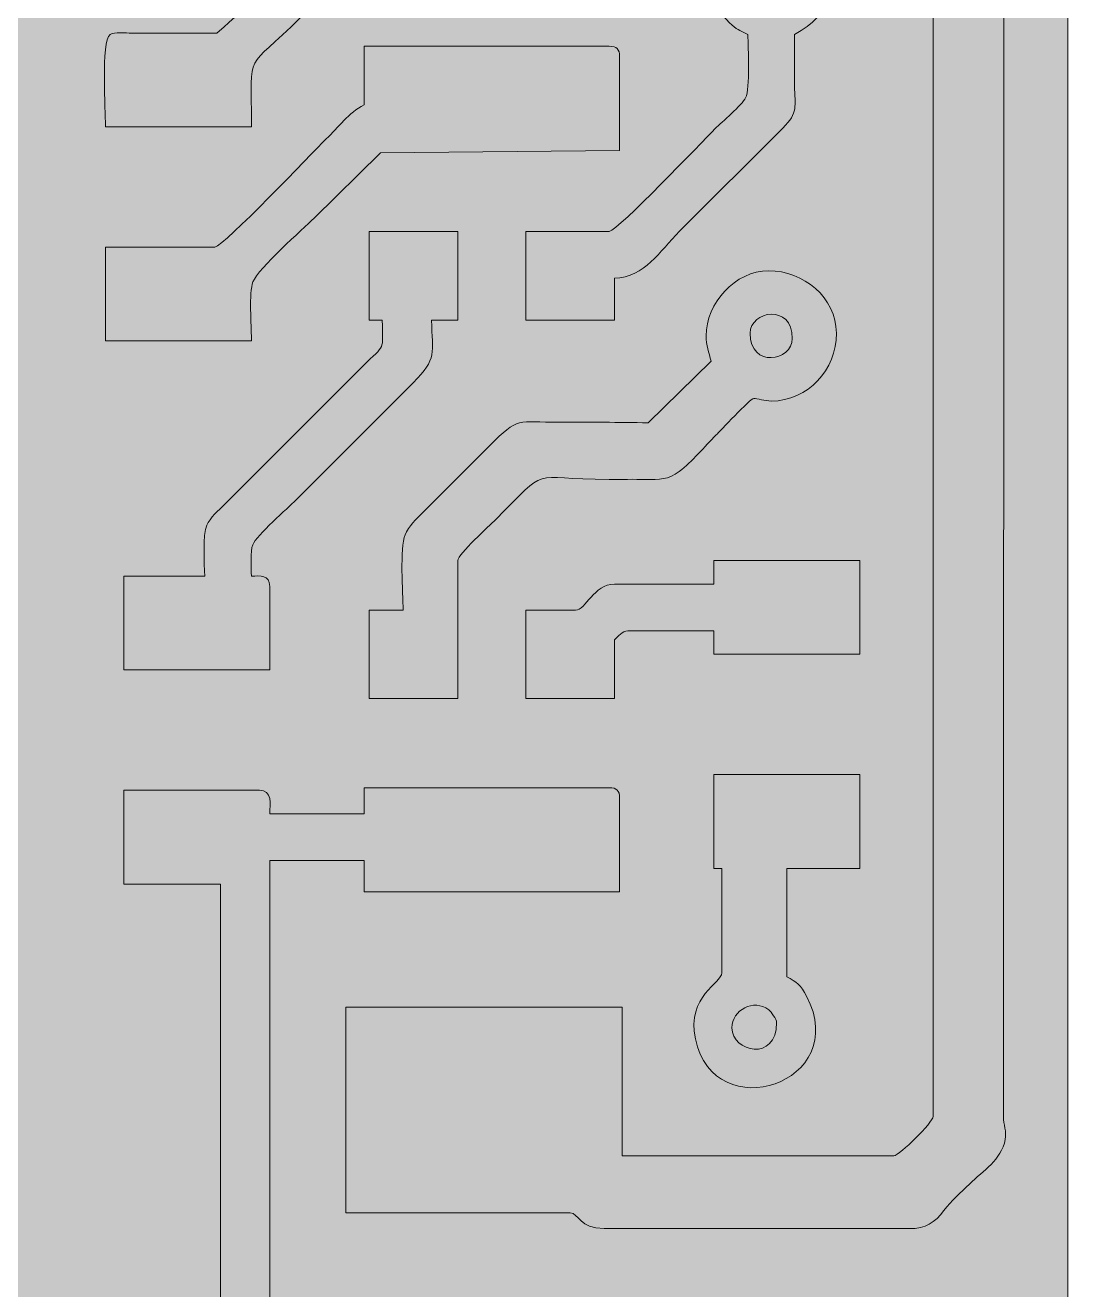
# Model space of a CAD drawing. Header units: centimetres. Extents: x 25 to 35.8, y -8.7 to 7.3.
# Drawn here: x 34.412 to 35.679, y 3.296 to 4.833 of the extents above; entities that cross this region are included whole.
import ezdxf

# ---------------------------------------------------------------- set-up
doc = ezdxf.new("R2010")
doc.units = ezdxf.units.CM
doc.header["$MEASUREMENT"] = 0
doc.layers.add('Layer 1', color=7, linetype='Continuous')

msp = doc.modelspace()

# ---------------------------------------------------------------- hatches: boundary and pattern name
at = {"layer": 'Layer 1', "true_color": 0xed3237}
h = msp.add_hatch(color=240, dxfattribs=at)
edge = h.paths.add_edge_path()
edge.add_spline(control_points=[(30.84061, 7.2639), (30.84061, 7.2639), (30.84061, -0.1601), (30.84061, -0.1601), (30.84061, -0.1601), (35.67855, -0.1601), (35.67855, -0.1601), (35.67855, -0.1601), (35.67855, 7.2639), (35.67855, 7.2639), (35.67855, 7.2639), (30.84061, 7.2639), (30.84061, 7.2639)], knot_values=[0, 0, 0, 0, 0.25, 0.25, 0.25, 0.5, 0.5, 0.5, 0.75, 0.75, 0.75, 1, 1, 1, 1], degree=3, periodic=1)
h = msp.add_hatch(color=240, dxfattribs=at)
edge = h.paths.add_edge_path()
edge.add_spline(control_points=[(34.09984, 6.76319), (34.10465, 6.7975), (34.14482, 6.82736), (34.16785, 6.85039), (34.18322, 6.86577), (34.23112, 6.92191), (34.2517, 6.92191), (34.2517, 6.92191), (34.77859, 6.92191), (34.77859, 6.92191), (34.79938, 6.92191), (34.85672, 6.86073), (34.86161, 6.84102), (34.87033, 6.80585), (34.86429, 6.72488), (34.86336, 6.68442), (34.86336, 6.68442), (35.10676, 6.44254), (35.10676, 6.44254), (35.20791, 6.44254), (35.30907, 6.44254), (35.41023, 6.44254), (35.43549, 6.44254), (35.50678, 6.44787), (35.52892, 6.43844), (35.54756, 6.4305), (35.57204, 6.40155), (35.58623, 6.38695), (35.59384, 6.37913), (35.59755, 6.37197), (35.60113, 6.36068), (35.60113, 6.36068), (35.60049, 3.5062), (35.60049, 3.5062), (35.60049, 3.49634), (35.60445, 3.48769), (35.60264, 3.47829), (35.59775, 3.45299), (35.57614, 3.44092), (35.55914, 3.42393), (35.54905, 3.41384), (35.53654, 3.40351), (35.52818, 3.39205), (35.51732, 3.37716), (35.50542, 3.36987), (35.4864, 3.36987), (35.4864, 3.36987), (35.11504, 3.36987), (35.11504, 3.36987), (35.08523, 3.36987), (35.08405, 3.38892), (35.07378, 3.38892), (35.07378, 3.38892), (34.80098, 3.38892), (34.80098, 3.38892), (34.80098, 3.38892), (34.80098, 3.63936), (34.80098, 3.63936), (34.80098, 3.63936), (35.13708, 3.63936), (35.13708, 3.63936), (35.13708, 3.63936), (35.13708, 3.45841), (35.13708, 3.45841), (35.13708, 3.45841), (35.46732, 3.45841), (35.46732, 3.45841), (35.47432, 3.45909), (35.51446, 3.49924), (35.51514, 3.5062), (35.51514, 3.5062), (35.51514, 6.32843), (35.51514, 6.32843), (35.51514, 6.33556), (35.49834, 6.34944), (35.49182, 6.354), (35.49182, 6.354), (35.12456, 6.354), (35.12456, 6.354), (35.10218, 6.354), (35.07842, 6.34929), (35.05972, 6.36516), (35.05972, 6.36516), (34.84074, 6.58425), (34.84074, 6.58425), (34.82064, 6.60436), (34.77635, 6.63791), (34.77546, 6.66789), (34.77403, 6.71631), (34.77557, 6.7648), (34.77559, 6.81323), (34.7686, 6.82348), (34.75701, 6.83654), (34.74368, 6.83654), (34.74368, 6.83654), (34.28662, 6.83654), (34.28662, 6.83654), (34.27104, 6.83654), (34.24313, 6.80352), (34.23243, 6.79235), (34.23243, 6.79235), (34.18548, 6.74064), (34.18548, 6.74064), (34.20119, 6.70797), (34.1944, 6.64377), (34.1944, 6.6078), (34.1944, 6.59266), (34.18968, 6.57999), (34.17845, 6.56975), (34.1503, 6.54409), (34.0786, 6.554), (34.04222, 6.554), (34.01729, 6.554), (33.98843, 6.57504), (33.98843, 6.60145), (33.98843, 6.63092), (33.98055, 6.7257), (34.00178, 6.74754), (34.01973, 6.76601), (34.07392, 6.76339), (34.09984, 6.76319)], knot_values=[0, 0, 0, 0, 0.025, 0.025, 0.025, 0.05, 0.05, 0.05, 0.075, 0.075, 0.075, 0.1, 0.1, 0.1, 0.125, 0.125, 0.125, 0.15, 0.15, 0.15, 0.175, 0.175, 0.175, 0.2, 0.2, 0.2, 0.225, 0.225, 0.225, 0.25, 0.25, 0.25, 0.275, 0.275, 0.275, 0.3, 0.3, 0.3, 0.325, 0.325, 0.325, 0.35, 0.35, 0.35, 0.375, 0.375, 0.375, 0.4, 0.4, 0.4, 0.425, 0.425, 0.425, 0.45, 0.45, 0.45, 0.475, 0.475, 0.475, 0.5, 0.5, 0.5, 0.525, 0.525, 0.525, 0.55, 0.55, 0.55, 0.575, 0.575, 0.575, 0.6, 0.6, 0.6, 0.625, 0.625, 0.625, 0.65, 0.65, 0.65, 0.675, 0.675, 0.675, 0.7, 0.7, 0.7, 0.725, 0.725, 0.725, 0.75, 0.75, 0.75, 0.775, 0.775, 0.775, 0.8, 0.8, 0.8, 0.825, 0.825, 0.825, 0.85, 0.85, 0.85, 0.875, 0.875, 0.875, 0.9, 0.9, 0.9, 0.925, 0.925, 0.925, 0.95, 0.95, 0.95, 0.975, 0.975, 0.975, 1, 1, 1, 1], degree=3, periodic=1)
h = msp.add_hatch(color=240, dxfattribs=at)
edge = h.paths.add_edge_path()
edge.add_spline(control_points=[(34.80698, 5.10321), (34.80698, 5.10321), (34.80698, 4.91573), (34.80698, 4.91573), (34.80698, 4.89581), (34.761, 4.85739), (34.74659, 4.84298), (34.67752, 4.77389), (34.68637, 4.80651), (34.68637, 4.71256), (34.68637, 4.71256), (34.68637, 4.70956), (34.68637, 4.70956), (34.68637, 4.70956), (34.50897, 4.70956), (34.50897, 4.70956), (34.50897, 4.70956), (34.50897, 4.71256), (34.50897, 4.71256), (34.50897, 4.72513), (34.50346, 4.81424), (34.51453, 4.82189), (34.51983, 4.82554), (34.53399, 4.8235), (34.54053, 4.8235), (34.54053, 4.8235), (34.64427, 4.82342), (34.64427, 4.82342), (34.65818, 4.83364), (34.74828, 4.92397), (34.7502, 4.9316), (34.7502, 4.9316), (34.7502, 5.10321), (34.7502, 5.10321), (34.7502, 5.10321), (34.71529, 5.10321), (34.71529, 5.10321), (34.71529, 5.10321), (34.71529, 5.35048), (34.71529, 5.35048), (34.71529, 5.35048), (34.82285, 5.35048), (34.82285, 5.35048), (34.82285, 5.35048), (34.82285, 5.10321), (34.82285, 5.10321), (34.82285, 5.10321), (34.80698, 5.10321), (34.80698, 5.10321)], knot_values=[0, 0, 0, 0, 0.0625, 0.0625, 0.0625, 0.125, 0.125, 0.125, 0.1875, 0.1875, 0.1875, 0.25, 0.25, 0.25, 0.3125, 0.3125, 0.3125, 0.375, 0.375, 0.375, 0.4375, 0.4375, 0.4375, 0.5, 0.5, 0.5, 0.5625, 0.5625, 0.5625, 0.625, 0.625, 0.625, 0.6875, 0.6875, 0.6875, 0.75, 0.75, 0.75, 0.8125, 0.8125, 0.8125, 0.875, 0.875, 0.875, 0.9375, 0.9375, 0.9375, 1, 1, 1, 1], degree=3, periodic=1)
h = msp.add_hatch(color=240, dxfattribs=at)
edge = h.paths.add_edge_path()
edge.add_spline(control_points=[(35.34657, 4.82188), (35.34657, 4.80131), (35.34656, 4.78074), (35.34657, 4.76017), (35.34659, 4.73372), (35.35178, 4.72759), (35.33222, 4.70803), (35.33222, 4.70803), (35.20683, 4.58266), (35.20683, 4.58266), (35.18204, 4.55787), (35.16492, 4.52706), (35.12756, 4.52549), (35.12756, 4.52549), (35.12756, 4.47463), (35.12756, 4.47463), (35.12756, 4.47463), (35.01999, 4.47463), (35.01999, 4.47463), (35.01999, 4.47463), (35.01999, 4.58222), (35.01999, 4.58222), (35.01999, 4.58222), (35.12122, 4.58221), (35.12122, 4.58221), (35.13268, 4.58458), (35.23301, 4.69034), (35.2502, 4.70753), (35.25808, 4.71542), (35.28258, 4.73591), (35.28711, 4.74493), (35.29275, 4.75615), (35.29003, 4.80567), (35.2898, 4.82184), (35.28249, 4.82556), (35.27761, 4.82707), (35.27084, 4.83328), (35.25099, 4.85147), (35.239, 4.86854), (35.239, 4.89668), (35.239, 4.93899), (35.27587, 4.97587), (35.31818, 4.97587), (35.3937, 4.97587), (35.43628, 4.87084), (35.34657, 4.82188)], knot_values=[0, 0, 0, 0, 0.0666667, 0.0666667, 0.0666667, 0.1333333, 0.1333333, 0.1333333, 0.2, 0.2, 0.2, 0.2666667, 0.2666667, 0.2666667, 0.3333333, 0.3333333, 0.3333333, 0.4, 0.4, 0.4, 0.4666667, 0.4666667, 0.4666667, 0.5333333, 0.5333333, 0.5333333, 0.6, 0.6, 0.6, 0.6666667, 0.6666667, 0.6666667, 0.7333333, 0.7333333, 0.7333333, 0.8, 0.8, 0.8, 0.8666667, 0.8666667, 0.8666667, 0.9333333, 0.9333333, 0.9333333, 1, 1, 1, 1], degree=3, periodic=1)
h = msp.add_hatch(color=240, dxfattribs=at)
edge = h.paths.add_edge_path()
edge.add_spline(control_points=[(34.84331, 4.67782), (34.84331, 4.67782), (34.76246, 4.59853), (34.76246, 4.59853), (34.74932, 4.58539), (34.69427, 4.53713), (34.68825, 4.52125), (34.68317, 4.50786), (34.68637, 4.46742), (34.68637, 4.45224), (34.68637, 4.45224), (34.68637, 4.44924), (34.68637, 4.44924), (34.68637, 4.44924), (34.50897, 4.44924), (34.50897, 4.44924), (34.50897, 4.44924), (34.50897, 4.56317), (34.50897, 4.56317), (34.50897, 4.56317), (34.64192, 4.56316), (34.64192, 4.56316), (34.65366, 4.56567), (34.75931, 4.67689), (34.77726, 4.69484), (34.79212, 4.70971), (34.80456, 4.72616), (34.8232, 4.73656), (34.8232, 4.73656), (34.8232, 4.80762), (34.8232, 4.80762), (34.8232, 4.80762), (35.12139, 4.80762), (35.12139, 4.80762), (35.13039, 4.80762), (35.13391, 4.8041), (35.13391, 4.7951), (35.13391, 4.7951), (35.13391, 4.68101), (35.13391, 4.68101), (35.13391, 4.68101), (34.84331, 4.67782), (34.84331, 4.67782)], knot_values=[0, 0, 0, 0, 0.0714286, 0.0714286, 0.0714286, 0.1428571, 0.1428571, 0.1428571, 0.2142857, 0.2142857, 0.2142857, 0.2857143, 0.2857143, 0.2857143, 0.3571429, 0.3571429, 0.3571429, 0.4285714, 0.4285714, 0.4285714, 0.5, 0.5, 0.5, 0.5714286, 0.5714286, 0.5714286, 0.6428571, 0.6428571, 0.6428571, 0.7142857, 0.7142857, 0.7142857, 0.7857143, 0.7857143, 0.7857143, 0.8571429, 0.8571429, 0.8571429, 0.9285714, 0.9285714, 0.9285714, 1, 1, 1, 1], degree=3, periodic=1)
h = msp.add_hatch(color=240, dxfattribs=at)
edge = h.paths.add_edge_path()
edge.add_spline(control_points=[(34.90539, 4.47463), (34.90575, 4.43395), (34.91297, 4.42844), (34.88307, 4.39853), (34.88307, 4.39853), (34.74024, 4.25567), (34.74024, 4.25567), (34.73128, 4.2467), (34.69208, 4.21222), (34.68797, 4.20148), (34.68496, 4.19362), (34.68609, 4.17402), (34.68633, 4.16323), (34.69695, 4.16361), (34.70859, 4.1652), (34.70859, 4.15065), (34.70859, 4.15065), (34.70859, 4.04924), (34.70859, 4.04924), (34.70859, 4.04924), (34.53119, 4.04924), (34.53119, 4.04924), (34.53119, 4.04924), (34.53119, 4.16317), (34.53119, 4.16317), (34.53119, 4.16317), (34.62956, 4.16317), (34.62956, 4.16317), (34.62925, 4.17895), (34.62707, 4.21381), (34.63199, 4.22517), (34.63581, 4.23398), (34.64672, 4.24363), (34.65348, 4.25039), (34.65348, 4.25039), (34.8217, 4.41864), (34.8217, 4.41864), (34.85009, 4.44704), (34.84565, 4.43473), (34.84543, 4.47463), (34.84543, 4.47463), (34.82955, 4.47463), (34.82955, 4.47463), (34.82955, 4.47463), (34.82955, 4.58222), (34.82955, 4.58222), (34.82955, 4.58222), (34.93712, 4.58222), (34.93712, 4.58222), (34.93712, 4.58222), (34.93712, 4.47463), (34.93712, 4.47463), (34.93712, 4.47463), (34.90539, 4.47463), (34.90539, 4.47463)], knot_values=[0, 0, 0, 0, 0.0555556, 0.0555556, 0.0555556, 0.1111111, 0.1111111, 0.1111111, 0.1666667, 0.1666667, 0.1666667, 0.2222222, 0.2222222, 0.2222222, 0.2777778, 0.2777778, 0.2777778, 0.3333333, 0.3333333, 0.3333333, 0.3888889, 0.3888889, 0.3888889, 0.4444444, 0.4444444, 0.4444444, 0.5, 0.5, 0.5, 0.5555556, 0.5555556, 0.5555556, 0.6111111, 0.6111111, 0.6111111, 0.6666667, 0.6666667, 0.6666667, 0.7222222, 0.7222222, 0.7222222, 0.7777778, 0.7777778, 0.7777778, 0.8333333, 0.8333333, 0.8333333, 0.8888889, 0.8888889, 0.8888889, 0.9444444, 0.9444444, 0.9444444, 1, 1, 1, 1], degree=3, periodic=1)
h = msp.add_hatch(color=240, dxfattribs=at)
edge = h.paths.add_edge_path()
edge.add_spline(control_points=[(34.87078, 4.1219), (34.87041, 4.1436), (34.86663, 4.19769), (34.87307, 4.2135), (34.87725, 4.22379), (34.88696, 4.23313), (34.8947, 4.24087), (34.8947, 4.24087), (34.97564, 4.32182), (34.97564, 4.32182), (35.0113, 4.35749), (35.00912, 4.35048), (35.06108, 4.35048), (35.0969, 4.35048), (35.13272, 4.35047), (35.16854, 4.34975), (35.16854, 4.34975), (35.24504, 4.42462), (35.24504, 4.42462), (35.24244, 4.43516), (35.239, 4.44404), (35.239, 4.45541), (35.239, 4.49529), (35.27429, 4.5346), (35.315, 4.5346), (35.35719, 4.5346), (35.39736, 4.50237), (35.39736, 4.45859), (35.39736, 4.41428), (35.36304, 4.37622), (35.31818, 4.37622), (35.31106, 4.37622), (35.30052, 4.37948), (35.29694, 4.37932), (35.29288, 4.37914), (35.25472, 4.3385), (35.25126, 4.33504), (35.23701, 4.32078), (35.22219, 4.30255), (35.20643, 4.29044), (35.19332, 4.28038), (35.18175, 4.28088), (35.16581, 4.28097), (35.15101, 4.28105), (35.1362, 4.28098), (35.12139, 4.28098), (35.02083, 4.28098), (35.05011, 4.29892), (34.98306, 4.23186), (34.9764, 4.2252), (34.93712, 4.18944), (34.93712, 4.1824), (34.93712, 4.1824), (34.93712, 4.01432), (34.93712, 4.01432), (34.93712, 4.01432), (34.82955, 4.01432), (34.82955, 4.01432), (34.82955, 4.01432), (34.82955, 4.1219), (34.82955, 4.1219), (34.82955, 4.1219), (34.87078, 4.1219), (34.87078, 4.1219)], knot_values=[0, 0, 0, 0, 0.047619, 0.047619, 0.047619, 0.0952381, 0.0952381, 0.0952381, 0.1428571, 0.1428571, 0.1428571, 0.1904762, 0.1904762, 0.1904762, 0.2380952, 0.2380952, 0.2380952, 0.2857143, 0.2857143, 0.2857143, 0.3333333, 0.3333333, 0.3333333, 0.3809524, 0.3809524, 0.3809524, 0.4285714, 0.4285714, 0.4285714, 0.4761905, 0.4761905, 0.4761905, 0.5238095, 0.5238095, 0.5238095, 0.5714286, 0.5714286, 0.5714286, 0.6190476, 0.6190476, 0.6190476, 0.6666667, 0.6666667, 0.6666667, 0.7142857, 0.7142857, 0.7142857, 0.7619048, 0.7619048, 0.7619048, 0.8095238, 0.8095238, 0.8095238, 0.8571429, 0.8571429, 0.8571429, 0.9047619, 0.9047619, 0.9047619, 0.952381, 0.952381, 0.952381, 1, 1, 1, 1], degree=3, periodic=1)
h = msp.add_hatch(color=240, dxfattribs=at)
edge = h.paths.add_edge_path()
edge.add_spline(control_points=[(35.29261, 4.45859), (35.29261, 4.41568), (35.34374, 4.42484), (35.34374, 4.45224), (35.34374, 4.49515), (35.29261, 4.48598), (35.29261, 4.45859)], knot_values=[0, 0, 0, 0, 0.5, 0.5, 0.5, 1, 1, 1, 1], degree=3, periodic=1)
h = msp.add_hatch(color=240, dxfattribs=at)
edge = h.paths.add_edge_path()
edge.add_spline(control_points=[(35.24852, 4.15365), (35.24852, 4.15365), (35.24852, 4.18222), (35.24852, 4.18222), (35.24852, 4.18222), (35.42592, 4.18222), (35.42592, 4.18222), (35.42592, 4.18222), (35.42592, 4.06828), (35.42592, 4.06828), (35.42592, 4.06828), (35.24852, 4.06828), (35.24852, 4.06828), (35.24852, 4.06828), (35.24852, 4.09686), (35.24852, 4.09686), (35.24852, 4.09686), (35.14375, 4.09686), (35.14375, 4.09686), (35.13686, 4.09643), (35.13243, 4.09049), (35.12756, 4.08585), (35.12756, 4.08585), (35.12756, 4.01432), (35.12756, 4.01432), (35.12756, 4.01432), (35.01999, 4.01432), (35.01999, 4.01432), (35.01999, 4.01432), (35.01999, 4.1219), (35.01999, 4.1219), (35.01999, 4.1219), (35.08013, 4.1219), (35.08013, 4.1219), (35.09301, 4.1219), (35.10223, 4.15365), (35.12774, 4.15365), (35.12774, 4.15365), (35.24852, 4.15365), (35.24852, 4.15365)], knot_values=[0, 0, 0, 0, 0.0769231, 0.0769231, 0.0769231, 0.1538462, 0.1538462, 0.1538462, 0.2307692, 0.2307692, 0.2307692, 0.3076923, 0.3076923, 0.3076923, 0.3846154, 0.3846154, 0.3846154, 0.4615385, 0.4615385, 0.4615385, 0.5384615, 0.5384615, 0.5384615, 0.6153846, 0.6153846, 0.6153846, 0.6923077, 0.6923077, 0.6923077, 0.7692308, 0.7692308, 0.7692308, 0.8461538, 0.8461538, 0.8461538, 0.9230769, 0.9230769, 0.9230769, 1, 1, 1, 1], degree=3, periodic=1)
h = msp.add_hatch(color=240, dxfattribs=at)
edge = h.paths.add_edge_path()
edge.add_spline(control_points=[(35.33705, 3.80797), (35.33705, 3.80797), (35.33705, 3.67626), (35.33705, 3.67626), (35.34936, 3.66967), (35.35413, 3.66601), (35.36111, 3.65264), (35.41647, 3.5465), (35.24874, 3.49187), (35.22605, 3.60053), (35.21501, 3.65342), (35.25805, 3.66819), (35.25805, 3.68081), (35.25805, 3.68081), (35.25805, 3.80797), (35.25805, 3.80797), (35.25805, 3.80797), (35.24852, 3.80797), (35.24852, 3.80797), (35.24852, 3.80797), (35.24852, 3.9219), (35.24852, 3.9219), (35.24852, 3.9219), (35.42592, 3.9219), (35.42592, 3.9219), (35.42592, 3.9219), (35.42592, 3.80797), (35.42592, 3.80797), (35.42592, 3.80797), (35.33705, 3.80797), (35.33705, 3.80797)], knot_values=[0, 0, 0, 0, 0.1, 0.1, 0.1, 0.2, 0.2, 0.2, 0.3, 0.3, 0.3, 0.4, 0.4, 0.4, 0.5, 0.5, 0.5, 0.6, 0.6, 0.6, 0.7, 0.7, 0.7, 0.8, 0.8, 0.8, 0.9, 0.9, 0.9, 1, 1, 1, 1], degree=3, periodic=1)
h = msp.add_hatch(color=240, dxfattribs=at)
edge = h.paths.add_edge_path()
edge.add_spline(control_points=[(34.8232, 3.87428), (34.8232, 3.87428), (34.8232, 3.90603), (34.8232, 3.90603), (34.8232, 3.90603), (35.12139, 3.90603), (35.12139, 3.90603), (35.13039, 3.90603), (35.13391, 3.90251), (35.13391, 3.89351), (35.13391, 3.89351), (35.13391, 3.7794), (35.13391, 3.7794), (35.13391, 3.7794), (34.8232, 3.7794), (34.8232, 3.7794), (34.8232, 3.7794), (34.8232, 3.81749), (34.8232, 3.81749), (34.8232, 3.81749), (34.70859, 3.81749), (34.70859, 3.81749), (34.70859, 3.81749), (34.70859, 3.20144), (34.70859, 3.20144), (34.70859, 3.17708), (34.69817, 3.17232), (34.68311, 3.15726), (34.66827, 3.14242), (34.59287, 3.07151), (34.58785, 3.06089), (34.58263, 3.04371), (34.58807, 2.92378), (34.58847, 2.89965), (34.58883, 2.87815), (34.59228, 2.74906), (34.58176, 2.73537), (34.56891, 2.71865), (34.48704, 2.64698), (34.48641, 2.63636), (34.48641, 2.63636), (34.48641, 2.10938), (34.48641, 2.10938), (34.48641, 2.10125), (34.51342, 2.07884), (34.51965, 2.07261), (34.52588, 2.06638), (34.54828, 2.03936), (34.55641, 2.03936), (34.55641, 2.03936), (34.72763, 2.03936), (34.72763, 2.03936), (34.72763, 2.03936), (34.72763, 1.92542), (34.72763, 1.92542), (34.72763, 1.92542), (34.55024, 1.92542), (34.55024, 1.92542), (34.55024, 1.92542), (34.55024, 1.97941), (34.55024, 1.97941), (34.52505, 1.9798), (34.52528, 1.98547), (34.50747, 2.00329), (34.50747, 2.00329), (34.45193, 2.05885), (34.45193, 2.05885), (34.44141, 2.06937), (34.42962, 2.0765), (34.42962, 2.0935), (34.42962, 2.0935), (34.42962, 2.65223), (34.42962, 2.65223), (34.42962, 2.68267), (34.5211, 2.74093), (34.52805, 2.76357), (34.52805, 2.85775), (34.52817, 2.95171), (34.52802, 3.04589), (34.52797, 3.07843), (34.52443, 3.08019), (34.54716, 3.10278), (34.56145, 3.11698), (34.64677, 3.19763), (34.64863, 3.20779), (34.64863, 3.20779), (34.64863, 3.78892), (34.64863, 3.78892), (34.64863, 3.78892), (34.53119, 3.78892), (34.53119, 3.78892), (34.53119, 3.78892), (34.53119, 3.90286), (34.53119, 3.90286), (34.53119, 3.90286), (34.69607, 3.90286), (34.69607, 3.90286), (34.71203, 3.90286), (34.70921, 3.8864), (34.70867, 3.87428), (34.70867, 3.87428), (34.8232, 3.87428), (34.8232, 3.87428)], knot_values=[0, 0, 0, 0, 0.0294118, 0.0294118, 0.0294118, 0.0588235, 0.0588235, 0.0588235, 0.0882353, 0.0882353, 0.0882353, 0.1176471, 0.1176471, 0.1176471, 0.1470588, 0.1470588, 0.1470588, 0.1764706, 0.1764706, 0.1764706, 0.2058824, 0.2058824, 0.2058824, 0.2352941, 0.2352941, 0.2352941, 0.2647059, 0.2647059, 0.2647059, 0.2941176, 0.2941176, 0.2941176, 0.3235294, 0.3235294, 0.3235294, 0.3529412, 0.3529412, 0.3529412, 0.3823529, 0.3823529, 0.3823529, 0.4117647, 0.4117647, 0.4117647, 0.4411765, 0.4411765, 0.4411765, 0.4705882, 0.4705882, 0.4705882, 0.5, 0.5, 0.5, 0.5294118, 0.5294118, 0.5294118, 0.5588235, 0.5588235, 0.5588235, 0.5882353, 0.5882353, 0.5882353, 0.6176471, 0.6176471, 0.6176471, 0.6470588, 0.6470588, 0.6470588, 0.6764706, 0.6764706, 0.6764706, 0.7058824, 0.7058824, 0.7058824, 0.7352941, 0.7352941, 0.7352941, 0.7647059, 0.7647059, 0.7647059, 0.7941176, 0.7941176, 0.7941176, 0.8235294, 0.8235294, 0.8235294, 0.8529412, 0.8529412, 0.8529412, 0.8823529, 0.8823529, 0.8823529, 0.9117647, 0.9117647, 0.9117647, 0.9411765, 0.9411765, 0.9411765, 0.9705882, 0.9705882, 0.9705882, 1, 1, 1, 1], degree=3, periodic=1)
h = msp.add_hatch(color=240, dxfattribs=at)
edge = h.paths.add_edge_path()
edge.add_spline(control_points=[(35.27039, 3.61414), (35.27039, 3.58467), (35.3247, 3.57198), (35.3247, 3.62049), (35.3247, 3.62411), (35.31809, 3.63386), (35.31524, 3.63604), (35.29712, 3.64988), (35.27039, 3.63565), (35.27039, 3.61414)], knot_values=[0, 0, 0, 0, 0.3333333, 0.3333333, 0.3333333, 0.6666667, 0.6666667, 0.6666667, 1, 1, 1, 1], degree=3, periodic=1)

# ---------------------------------------------------------------- linework, layer by layer
at = {"layer": 'Layer 1', "color": 240, "lineweight": 9}
for points, knots in [([(30.84061, 7.2639), (30.84061, 7.2639), (30.84061, -0.1601), (30.84061, -0.1601), (30.84061, -0.1601), (35.67855, -0.1601), (35.67855, -0.1601), (35.67855, -0.1601), (35.67855, 7.2639), (35.67855, 7.2639), (35.67855, 7.2639), (30.84061, 7.2639), (30.84061, 7.2639)], [0, 0, 0, 0, 0.25, 0.25, 0.25, 0.5, 0.5, 0.5, 0.75, 0.75, 0.75, 1, 1, 1, 1]), ([(34.09984, 6.76319), (34.10465, 6.7975), (34.14482, 6.82736), (34.16785, 6.85039), (34.18322, 6.86577), (34.23112, 6.92191), (34.2517, 6.92191), (34.2517, 6.92191), (34.77859, 6.92191), (34.77859, 6.92191), (34.79938, 6.92191), (34.85672, 6.86073), (34.86161, 6.84102), (34.87033, 6.80585), (34.86429, 6.72488), (34.86336, 6.68442), (34.86336, 6.68442), (35.10676, 6.44254), (35.10676, 6.44254), (35.20791, 6.44254), (35.30907, 6.44254), (35.41023, 6.44254), (35.43549, 6.44254), (35.50678, 6.44787), (35.52892, 6.43844), (35.54756, 6.4305), (35.57204, 6.40155), (35.58623, 6.38695), (35.59384, 6.37913), (35.59755, 6.37197), (35.60113, 6.36068), (35.60113, 6.36068), (35.60049, 3.5062), (35.60049, 3.5062), (35.60049, 3.49634), (35.60445, 3.48769), (35.60264, 3.47829), (35.59775, 3.45299), (35.57614, 3.44092), (35.55914, 3.42393), (35.54905, 3.41384), (35.53654, 3.40351), (35.52818, 3.39205), (35.51732, 3.37716), (35.50542, 3.36987), (35.4864, 3.36987), (35.4864, 3.36987), (35.11504, 3.36987), (35.11504, 3.36987), (35.08523, 3.36987), (35.08405, 3.38892), (35.07378, 3.38892), (35.07378, 3.38892), (34.80098, 3.38892), (34.80098, 3.38892), (34.80098, 3.38892), (34.80098, 3.63936), (34.80098, 3.63936), (34.80098, 3.63936), (35.13708, 3.63936), (35.13708, 3.63936), (35.13708, 3.63936), (35.13708, 3.45841), (35.13708, 3.45841), (35.13708, 3.45841), (35.46732, 3.45841), (35.46732, 3.45841), (35.47432, 3.45909), (35.51446, 3.49924), (35.51514, 3.5062), (35.51514, 3.5062), (35.51514, 6.32843), (35.51514, 6.32843), (35.51514, 6.33556), (35.49834, 6.34944), (35.49182, 6.354), (35.49182, 6.354), (35.12456, 6.354), (35.12456, 6.354), (35.10218, 6.354), (35.07842, 6.34929), (35.05972, 6.36516), (35.05972, 6.36516), (34.84074, 6.58425), (34.84074, 6.58425), (34.82064, 6.60436), (34.77635, 6.63791), (34.77546, 6.66789), (34.77403, 6.71631), (34.77557, 6.7648), (34.77559, 6.81323), (34.7686, 6.82348), (34.75701, 6.83654), (34.74368, 6.83654), (34.74368, 6.83654), (34.28662, 6.83654), (34.28662, 6.83654), (34.27104, 6.83654), (34.24313, 6.80352), (34.23243, 6.79235), (34.23243, 6.79235), (34.18548, 6.74064), (34.18548, 6.74064), (34.20119, 6.70797), (34.1944, 6.64377), (34.1944, 6.6078), (34.1944, 6.59266), (34.18968, 6.57999), (34.17845, 6.56975), (34.1503, 6.54409), (34.0786, 6.554), (34.04222, 6.554), (34.01729, 6.554), (33.98843, 6.57504), (33.98843, 6.60145), (33.98843, 6.63092), (33.98055, 6.7257), (34.00178, 6.74754), (34.01973, 6.76601), (34.07392, 6.76339), (34.09984, 6.76319)], [0, 0, 0, 0, 0.025, 0.025, 0.025, 0.05, 0.05, 0.05, 0.075, 0.075, 0.075, 0.1, 0.1, 0.1, 0.125, 0.125, 0.125, 0.15, 0.15, 0.15, 0.175, 0.175, 0.175, 0.2, 0.2, 0.2, 0.225, 0.225, 0.225, 0.25, 0.25, 0.25, 0.275, 0.275, 0.275, 0.3, 0.3, 0.3, 0.325, 0.325, 0.325, 0.35, 0.35, 0.35, 0.375, 0.375, 0.375, 0.4, 0.4, 0.4, 0.425, 0.425, 0.425, 0.45, 0.45, 0.45, 0.475, 0.475, 0.475, 0.5, 0.5, 0.5, 0.525, 0.525, 0.525, 0.55, 0.55, 0.55, 0.575, 0.575, 0.575, 0.6, 0.6, 0.6, 0.625, 0.625, 0.625, 0.65, 0.65, 0.65, 0.675, 0.675, 0.675, 0.7, 0.7, 0.7, 0.725, 0.725, 0.725, 0.75, 0.75, 0.75, 0.775, 0.775, 0.775, 0.8, 0.8, 0.8, 0.825, 0.825, 0.825, 0.85, 0.85, 0.85, 0.875, 0.875, 0.875, 0.9, 0.9, 0.9, 0.925, 0.925, 0.925, 0.95, 0.95, 0.95, 0.975, 0.975, 0.975, 1, 1, 1, 1]), ([(34.80698, 5.10321), (34.80698, 5.10321), (34.80698, 4.91573), (34.80698, 4.91573), (34.80698, 4.89581), (34.761, 4.85739), (34.74659, 4.84298), (34.67752, 4.77389), (34.68637, 4.80651), (34.68637, 4.71256), (34.68637, 4.71256), (34.68637, 4.70956), (34.68637, 4.70956), (34.68637, 4.70956), (34.50897, 4.70956), (34.50897, 4.70956), (34.50897, 4.70956), (34.50897, 4.71256), (34.50897, 4.71256), (34.50897, 4.72513), (34.50346, 4.81424), (34.51453, 4.82189), (34.51983, 4.82554), (34.53399, 4.8235), (34.54053, 4.8235), (34.54053, 4.8235), (34.64427, 4.82342), (34.64427, 4.82342), (34.65818, 4.83364), (34.74828, 4.92397), (34.7502, 4.9316), (34.7502, 4.9316), (34.7502, 5.10321), (34.7502, 5.10321), (34.7502, 5.10321), (34.71529, 5.10321), (34.71529, 5.10321), (34.71529, 5.10321), (34.71529, 5.35048), (34.71529, 5.35048), (34.71529, 5.35048), (34.82285, 5.35048), (34.82285, 5.35048), (34.82285, 5.35048), (34.82285, 5.10321), (34.82285, 5.10321), (34.82285, 5.10321), (34.80698, 5.10321), (34.80698, 5.10321)], [0, 0, 0, 0, 0.0625, 0.0625, 0.0625, 0.125, 0.125, 0.125, 0.1875, 0.1875, 0.1875, 0.25, 0.25, 0.25, 0.3125, 0.3125, 0.3125, 0.375, 0.375, 0.375, 0.4375, 0.4375, 0.4375, 0.5, 0.5, 0.5, 0.5625, 0.5625, 0.5625, 0.625, 0.625, 0.625, 0.6875, 0.6875, 0.6875, 0.75, 0.75, 0.75, 0.8125, 0.8125, 0.8125, 0.875, 0.875, 0.875, 0.9375, 0.9375, 0.9375, 1, 1, 1, 1]), ([(35.34657, 4.82188), (35.34657, 4.80131), (35.34656, 4.78074), (35.34657, 4.76017), (35.34659, 4.73372), (35.35178, 4.72759), (35.33222, 4.70803), (35.33222, 4.70803), (35.20683, 4.58266), (35.20683, 4.58266), (35.18204, 4.55787), (35.16492, 4.52706), (35.12756, 4.52549), (35.12756, 4.52549), (35.12756, 4.47463), (35.12756, 4.47463), (35.12756, 4.47463), (35.01999, 4.47463), (35.01999, 4.47463), (35.01999, 4.47463), (35.01999, 4.58222), (35.01999, 4.58222), (35.01999, 4.58222), (35.12122, 4.58221), (35.12122, 4.58221), (35.13268, 4.58458), (35.23301, 4.69034), (35.2502, 4.70753), (35.25808, 4.71542), (35.28258, 4.73591), (35.28711, 4.74493), (35.29275, 4.75615), (35.29003, 4.80567), (35.2898, 4.82184), (35.28249, 4.82556), (35.27761, 4.82707), (35.27084, 4.83328), (35.25099, 4.85147), (35.239, 4.86854), (35.239, 4.89668), (35.239, 4.93899), (35.27587, 4.97587), (35.31818, 4.97587), (35.3937, 4.97587), (35.43628, 4.87084), (35.34657, 4.82188)], [0, 0, 0, 0, 0.0666667, 0.0666667, 0.0666667, 0.1333333, 0.1333333, 0.1333333, 0.2, 0.2, 0.2, 0.2666667, 0.2666667, 0.2666667, 0.3333333, 0.3333333, 0.3333333, 0.4, 0.4, 0.4, 0.4666667, 0.4666667, 0.4666667, 0.5333333, 0.5333333, 0.5333333, 0.6, 0.6, 0.6, 0.6666667, 0.6666667, 0.6666667, 0.7333333, 0.7333333, 0.7333333, 0.8, 0.8, 0.8, 0.8666667, 0.8666667, 0.8666667, 0.9333333, 0.9333333, 0.9333333, 1, 1, 1, 1]), ([(34.84331, 4.67782), (34.84331, 4.67782), (34.76246, 4.59853), (34.76246, 4.59853), (34.74932, 4.58539), (34.69427, 4.53713), (34.68825, 4.52125), (34.68317, 4.50786), (34.68637, 4.46742), (34.68637, 4.45224), (34.68637, 4.45224), (34.68637, 4.44924), (34.68637, 4.44924), (34.68637, 4.44924), (34.50897, 4.44924), (34.50897, 4.44924), (34.50897, 4.44924), (34.50897, 4.56317), (34.50897, 4.56317), (34.50897, 4.56317), (34.64192, 4.56316), (34.64192, 4.56316), (34.65366, 4.56567), (34.75931, 4.67689), (34.77726, 4.69484), (34.79212, 4.70971), (34.80456, 4.72616), (34.8232, 4.73656), (34.8232, 4.73656), (34.8232, 4.80762), (34.8232, 4.80762), (34.8232, 4.80762), (35.12139, 4.80762), (35.12139, 4.80762), (35.13039, 4.80762), (35.13391, 4.8041), (35.13391, 4.7951), (35.13391, 4.7951), (35.13391, 4.68101), (35.13391, 4.68101), (35.13391, 4.68101), (34.84331, 4.67782), (34.84331, 4.67782)], [0, 0, 0, 0, 0.0714286, 0.0714286, 0.0714286, 0.1428571, 0.1428571, 0.1428571, 0.2142857, 0.2142857, 0.2142857, 0.2857143, 0.2857143, 0.2857143, 0.3571429, 0.3571429, 0.3571429, 0.4285714, 0.4285714, 0.4285714, 0.5, 0.5, 0.5, 0.5714286, 0.5714286, 0.5714286, 0.6428571, 0.6428571, 0.6428571, 0.7142857, 0.7142857, 0.7142857, 0.7857143, 0.7857143, 0.7857143, 0.8571429, 0.8571429, 0.8571429, 0.9285714, 0.9285714, 0.9285714, 1, 1, 1, 1]), ([(34.90539, 4.47463), (34.90575, 4.43395), (34.91297, 4.42844), (34.88307, 4.39853), (34.88307, 4.39853), (34.74024, 4.25567), (34.74024, 4.25567), (34.73128, 4.2467), (34.69208, 4.21222), (34.68797, 4.20148), (34.68496, 4.19362), (34.68609, 4.17402), (34.68633, 4.16323), (34.69695, 4.16361), (34.70859, 4.1652), (34.70859, 4.15065), (34.70859, 4.15065), (34.70859, 4.04924), (34.70859, 4.04924), (34.70859, 4.04924), (34.53119, 4.04924), (34.53119, 4.04924), (34.53119, 4.04924), (34.53119, 4.16317), (34.53119, 4.16317), (34.53119, 4.16317), (34.62956, 4.16317), (34.62956, 4.16317), (34.62925, 4.17895), (34.62707, 4.21381), (34.63199, 4.22517), (34.63581, 4.23398), (34.64672, 4.24363), (34.65348, 4.25039), (34.65348, 4.25039), (34.8217, 4.41864), (34.8217, 4.41864), (34.85009, 4.44704), (34.84565, 4.43473), (34.84543, 4.47463), (34.84543, 4.47463), (34.82955, 4.47463), (34.82955, 4.47463), (34.82955, 4.47463), (34.82955, 4.58222), (34.82955, 4.58222), (34.82955, 4.58222), (34.93712, 4.58222), (34.93712, 4.58222), (34.93712, 4.58222), (34.93712, 4.47463), (34.93712, 4.47463), (34.93712, 4.47463), (34.90539, 4.47463), (34.90539, 4.47463)], [0, 0, 0, 0, 0.0555556, 0.0555556, 0.0555556, 0.1111111, 0.1111111, 0.1111111, 0.1666667, 0.1666667, 0.1666667, 0.2222222, 0.2222222, 0.2222222, 0.2777778, 0.2777778, 0.2777778, 0.3333333, 0.3333333, 0.3333333, 0.3888889, 0.3888889, 0.3888889, 0.4444444, 0.4444444, 0.4444444, 0.5, 0.5, 0.5, 0.5555556, 0.5555556, 0.5555556, 0.6111111, 0.6111111, 0.6111111, 0.6666667, 0.6666667, 0.6666667, 0.7222222, 0.7222222, 0.7222222, 0.7777778, 0.7777778, 0.7777778, 0.8333333, 0.8333333, 0.8333333, 0.8888889, 0.8888889, 0.8888889, 0.9444444, 0.9444444, 0.9444444, 1, 1, 1, 1]), ([(34.87078, 4.1219), (34.87041, 4.1436), (34.86663, 4.19769), (34.87307, 4.2135), (34.87725, 4.22379), (34.88696, 4.23313), (34.8947, 4.24087), (34.8947, 4.24087), (34.97564, 4.32182), (34.97564, 4.32182), (35.0113, 4.35749), (35.00912, 4.35048), (35.06108, 4.35048), (35.0969, 4.35048), (35.13272, 4.35047), (35.16854, 4.34975), (35.16854, 4.34975), (35.24504, 4.42462), (35.24504, 4.42462), (35.24244, 4.43516), (35.239, 4.44404), (35.239, 4.45541), (35.239, 4.49529), (35.27429, 4.5346), (35.315, 4.5346), (35.35719, 4.5346), (35.39736, 4.50237), (35.39736, 4.45859), (35.39736, 4.41428), (35.36304, 4.37622), (35.31818, 4.37622), (35.31106, 4.37622), (35.30052, 4.37948), (35.29694, 4.37932), (35.29288, 4.37914), (35.25472, 4.3385), (35.25126, 4.33504), (35.23701, 4.32078), (35.22219, 4.30255), (35.20643, 4.29044), (35.19332, 4.28038), (35.18175, 4.28088), (35.16581, 4.28097), (35.15101, 4.28105), (35.1362, 4.28098), (35.12139, 4.28098), (35.02083, 4.28098), (35.05011, 4.29892), (34.98306, 4.23186), (34.9764, 4.2252), (34.93712, 4.18944), (34.93712, 4.1824), (34.93712, 4.1824), (34.93712, 4.01432), (34.93712, 4.01432), (34.93712, 4.01432), (34.82955, 4.01432), (34.82955, 4.01432), (34.82955, 4.01432), (34.82955, 4.1219), (34.82955, 4.1219), (34.82955, 4.1219), (34.87078, 4.1219), (34.87078, 4.1219)], [0, 0, 0, 0, 0.047619, 0.047619, 0.047619, 0.0952381, 0.0952381, 0.0952381, 0.1428571, 0.1428571, 0.1428571, 0.1904762, 0.1904762, 0.1904762, 0.2380952, 0.2380952, 0.2380952, 0.2857143, 0.2857143, 0.2857143, 0.3333333, 0.3333333, 0.3333333, 0.3809524, 0.3809524, 0.3809524, 0.4285714, 0.4285714, 0.4285714, 0.4761905, 0.4761905, 0.4761905, 0.5238095, 0.5238095, 0.5238095, 0.5714286, 0.5714286, 0.5714286, 0.6190476, 0.6190476, 0.6190476, 0.6666667, 0.6666667, 0.6666667, 0.7142857, 0.7142857, 0.7142857, 0.7619048, 0.7619048, 0.7619048, 0.8095238, 0.8095238, 0.8095238, 0.8571429, 0.8571429, 0.8571429, 0.9047619, 0.9047619, 0.9047619, 0.952381, 0.952381, 0.952381, 1, 1, 1, 1]), ([(35.29261, 4.45859), (35.29261, 4.41568), (35.34374, 4.42484), (35.34374, 4.45224), (35.34374, 4.49515), (35.29261, 4.48598), (35.29261, 4.45859)], [0, 0, 0, 0, 0.5, 0.5, 0.5, 1, 1, 1, 1]), ([(35.24852, 4.15365), (35.24852, 4.15365), (35.24852, 4.18222), (35.24852, 4.18222), (35.24852, 4.18222), (35.42592, 4.18222), (35.42592, 4.18222), (35.42592, 4.18222), (35.42592, 4.06828), (35.42592, 4.06828), (35.42592, 4.06828), (35.24852, 4.06828), (35.24852, 4.06828), (35.24852, 4.06828), (35.24852, 4.09686), (35.24852, 4.09686), (35.24852, 4.09686), (35.14375, 4.09686), (35.14375, 4.09686), (35.13686, 4.09643), (35.13243, 4.09049), (35.12756, 4.08585), (35.12756, 4.08585), (35.12756, 4.01432), (35.12756, 4.01432), (35.12756, 4.01432), (35.01999, 4.01432), (35.01999, 4.01432), (35.01999, 4.01432), (35.01999, 4.1219), (35.01999, 4.1219), (35.01999, 4.1219), (35.08013, 4.1219), (35.08013, 4.1219), (35.09301, 4.1219), (35.10223, 4.15365), (35.12774, 4.15365), (35.12774, 4.15365), (35.24852, 4.15365), (35.24852, 4.15365)], [0, 0, 0, 0, 0.0769231, 0.0769231, 0.0769231, 0.1538462, 0.1538462, 0.1538462, 0.2307692, 0.2307692, 0.2307692, 0.3076923, 0.3076923, 0.3076923, 0.3846154, 0.3846154, 0.3846154, 0.4615385, 0.4615385, 0.4615385, 0.5384615, 0.5384615, 0.5384615, 0.6153846, 0.6153846, 0.6153846, 0.6923077, 0.6923077, 0.6923077, 0.7692308, 0.7692308, 0.7692308, 0.8461538, 0.8461538, 0.8461538, 0.9230769, 0.9230769, 0.9230769, 1, 1, 1, 1]), ([(35.33705, 3.80797), (35.33705, 3.80797), (35.33705, 3.67626), (35.33705, 3.67626), (35.34936, 3.66967), (35.35413, 3.66601), (35.36111, 3.65264), (35.41647, 3.5465), (35.24874, 3.49187), (35.22605, 3.60053), (35.21501, 3.65342), (35.25805, 3.66819), (35.25805, 3.68081), (35.25805, 3.68081), (35.25805, 3.80797), (35.25805, 3.80797), (35.25805, 3.80797), (35.24852, 3.80797), (35.24852, 3.80797), (35.24852, 3.80797), (35.24852, 3.9219), (35.24852, 3.9219), (35.24852, 3.9219), (35.42592, 3.9219), (35.42592, 3.9219), (35.42592, 3.9219), (35.42592, 3.80797), (35.42592, 3.80797), (35.42592, 3.80797), (35.33705, 3.80797), (35.33705, 3.80797)], [0, 0, 0, 0, 0.1, 0.1, 0.1, 0.2, 0.2, 0.2, 0.3, 0.3, 0.3, 0.4, 0.4, 0.4, 0.5, 0.5, 0.5, 0.6, 0.6, 0.6, 0.7, 0.7, 0.7, 0.8, 0.8, 0.8, 0.9, 0.9, 0.9, 1, 1, 1, 1]), ([(34.8232, 3.87428), (34.8232, 3.87428), (34.8232, 3.90603), (34.8232, 3.90603), (34.8232, 3.90603), (35.12139, 3.90603), (35.12139, 3.90603), (35.13039, 3.90603), (35.13391, 3.90251), (35.13391, 3.89351), (35.13391, 3.89351), (35.13391, 3.7794), (35.13391, 3.7794), (35.13391, 3.7794), (34.8232, 3.7794), (34.8232, 3.7794), (34.8232, 3.7794), (34.8232, 3.81749), (34.8232, 3.81749), (34.8232, 3.81749), (34.70859, 3.81749), (34.70859, 3.81749), (34.70859, 3.81749), (34.70859, 3.20144), (34.70859, 3.20144), (34.70859, 3.17708), (34.69817, 3.17232), (34.68311, 3.15726), (34.66827, 3.14242), (34.59287, 3.07151), (34.58785, 3.06089), (34.58263, 3.04371), (34.58807, 2.92378), (34.58847, 2.89965), (34.58883, 2.87815), (34.59228, 2.74906), (34.58176, 2.73537), (34.56891, 2.71865), (34.48704, 2.64698), (34.48641, 2.63636), (34.48641, 2.63636), (34.48641, 2.10938), (34.48641, 2.10938), (34.48641, 2.10125), (34.51342, 2.07884), (34.51965, 2.07261), (34.52588, 2.06638), (34.54828, 2.03936), (34.55641, 2.03936), (34.55641, 2.03936), (34.72763, 2.03936), (34.72763, 2.03936), (34.72763, 2.03936), (34.72763, 1.92542), (34.72763, 1.92542), (34.72763, 1.92542), (34.55024, 1.92542), (34.55024, 1.92542), (34.55024, 1.92542), (34.55024, 1.97941), (34.55024, 1.97941), (34.52505, 1.9798), (34.52528, 1.98547), (34.50747, 2.00329), (34.50747, 2.00329), (34.45193, 2.05885), (34.45193, 2.05885), (34.44141, 2.06937), (34.42962, 2.0765), (34.42962, 2.0935), (34.42962, 2.0935), (34.42962, 2.65223), (34.42962, 2.65223), (34.42962, 2.68267), (34.5211, 2.74093), (34.52805, 2.76357), (34.52805, 2.85775), (34.52817, 2.95171), (34.52802, 3.04589), (34.52797, 3.07843), (34.52443, 3.08019), (34.54716, 3.10278), (34.56145, 3.11698), (34.64677, 3.19763), (34.64863, 3.20779), (34.64863, 3.20779), (34.64863, 3.78892), (34.64863, 3.78892), (34.64863, 3.78892), (34.53119, 3.78892), (34.53119, 3.78892), (34.53119, 3.78892), (34.53119, 3.90286), (34.53119, 3.90286), (34.53119, 3.90286), (34.69607, 3.90286), (34.69607, 3.90286), (34.71203, 3.90286), (34.70921, 3.8864), (34.70867, 3.87428), (34.70867, 3.87428), (34.8232, 3.87428), (34.8232, 3.87428)], [0, 0, 0, 0, 0.0294118, 0.0294118, 0.0294118, 0.0588235, 0.0588235, 0.0588235, 0.0882353, 0.0882353, 0.0882353, 0.1176471, 0.1176471, 0.1176471, 0.1470588, 0.1470588, 0.1470588, 0.1764706, 0.1764706, 0.1764706, 0.2058824, 0.2058824, 0.2058824, 0.2352941, 0.2352941, 0.2352941, 0.2647059, 0.2647059, 0.2647059, 0.2941176, 0.2941176, 0.2941176, 0.3235294, 0.3235294, 0.3235294, 0.3529412, 0.3529412, 0.3529412, 0.3823529, 0.3823529, 0.3823529, 0.4117647, 0.4117647, 0.4117647, 0.4411765, 0.4411765, 0.4411765, 0.4705882, 0.4705882, 0.4705882, 0.5, 0.5, 0.5, 0.5294118, 0.5294118, 0.5294118, 0.5588235, 0.5588235, 0.5588235, 0.5882353, 0.5882353, 0.5882353, 0.6176471, 0.6176471, 0.6176471, 0.6470588, 0.6470588, 0.6470588, 0.6764706, 0.6764706, 0.6764706, 0.7058824, 0.7058824, 0.7058824, 0.7352941, 0.7352941, 0.7352941, 0.7647059, 0.7647059, 0.7647059, 0.7941176, 0.7941176, 0.7941176, 0.8235294, 0.8235294, 0.8235294, 0.8529412, 0.8529412, 0.8529412, 0.8823529, 0.8823529, 0.8823529, 0.9117647, 0.9117647, 0.9117647, 0.9411765, 0.9411765, 0.9411765, 0.9705882, 0.9705882, 0.9705882, 1, 1, 1, 1]), ([(35.27039, 3.61414), (35.27039, 3.58467), (35.3247, 3.57198), (35.3247, 3.62049), (35.3247, 3.62411), (35.31809, 3.63386), (35.31524, 3.63604), (35.29712, 3.64988), (35.27039, 3.63565), (35.27039, 3.61414)], [0, 0, 0, 0, 0.3333333, 0.3333333, 0.3333333, 0.6666667, 0.6666667, 0.6666667, 1, 1, 1, 1])]:
    msp.add_open_spline(points, degree=3, knots=knots, dxfattribs=at)

doc.saveas('drawing.dxf')
